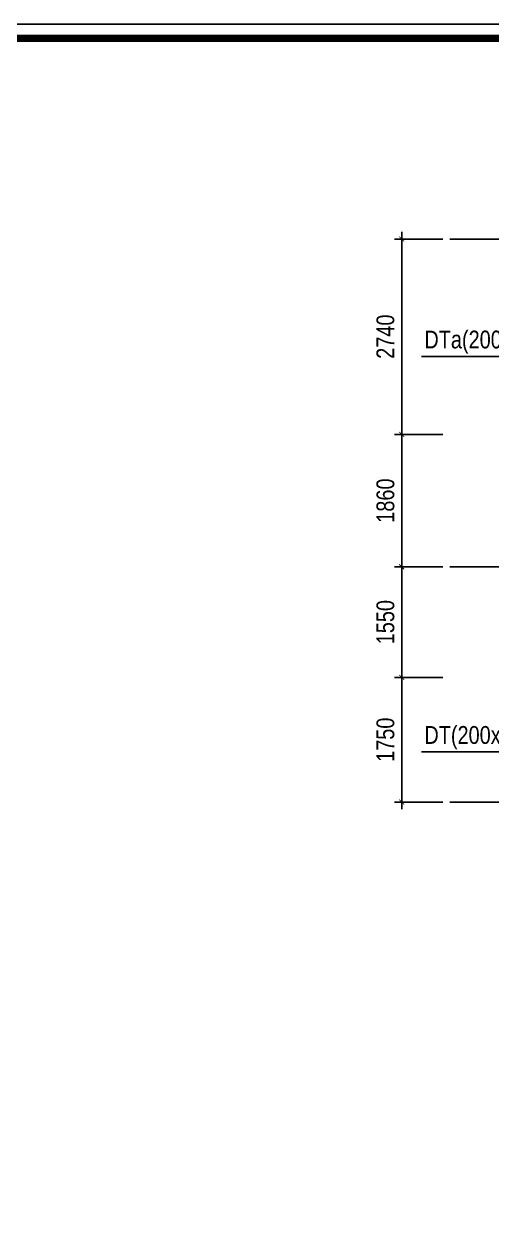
# Model space of a CAD drawing. Header units: millimetres. Extents: x 379264 to 1158416, y -283062 to 356890.
# Drawn here: x 1039304 to 1042587, y -10647 to -2202 of the extents above; entities that cross this region are included whole.
import ezdxf

# ---------------------------------------------------------------- set-up
doc = ezdxf.new("R2010")
doc.units = ezdxf.units.MM
doc.linetypes.add('CENTER', pattern=[2, 1.25, -0.25, 0.25, -0.25])
for name, color, linetype in [('01PM. TEXT A', 3, 'Continuous'), ('04PM. THIN', 7, 'Continuous'), ('11PM. DIM', 2, 'Continuous'), ('12PM. GRID', 8, 'CENTER')]:
    doc.layers.add(name, color=color, linetype=linetype)
doc.styles.add('[PMDC2013]STYLE', font='arial.ttf', dxfattribs={"width": 0.8})
doc.dimstyles.new('BLOCK A - CHI TIET THANG 1$0$Dim 50 (A1-A2)', dxfattribs={"dimscale": 50, "dimtxt": 2.5, "dimasz": 0.7, "dimexe": 1, "dimexo": 1, "dimgap": 1, "dimtad": 1, "dimdec": 0, "dimzin": 12, "dimdsep": 46, "dimtxsty": '[PMDC2013]STYLE', "dimblk": 'ARCHTICK', "dimcen": 0, "dimdle": 1, "dimclrd": 2, "dimclre": 2, "dimclrt": 4, "dimadec": 0, "dimazin": 0, "dimtfac": 1, "dimtdec": 0, "dimtix": 1, "dimtmove": 2, "dimatfit": 3, "dimldrblk": 'ARCHTICK', "dimfxl": 1, "dimtolj": 1, "dimtzin": 0, "dimarcsym": 0})

# ---------------------------------------------------------------- blocks, each defined once
blk = doc.blocks.new('_ArchTick')
at = {"color": 0, "linetype": 'ByBlock', "const_width": 0.15}
blk.add_lwpolyline([(-0.5, -0.5), (0.5, 0.5)], dxfattribs=at)
blk = doc.blocks.new('*D1240')
at = {"layer": '11PM. DIM', "color": 2, "lineweight": -2, "transparency": 16777216}
for p, q in [((1041953.5, -6060.2), (1041953.5, -5030.3)), ((1042241.7, -5080.3), (1041903.5, -5080.3)), ((1042241.7, -6010.2), (1041903.5, -6010.2))]:
    blk.add_line(p, q, dxfattribs=at)
at = {"layer": 'Defpoints', "color": 0, "transparency": 16777216}
for p in [(1041953.5, -5080.3), (1042291.7, -5080.3), (1042291.7, -6010.2)]:
    blk.add_point(p, dxfattribs=at)
at = {"layer": '11PM. DIM', "color": 2, "lineweight": -2, "transparency": 16777216, "xscale": 35, "yscale": 35, "zscale": 35}
for p, rotation in [((1041953.5, -5080.3), 90), ((1041953.5, -6010.2), 270)]:
    blk.add_blockref('_ArchTick', p, dxfattribs=dict(at, rotation=rotation))
at = {"layer": '11PM. DIM', "color": 4, "transparency": 16777216, "insert": (1041839.7, -5545.2), "char_height": 125, "attachment_point": 5, "rotation": 90, "style": '[PMDC2013]STYLE'}
blk.add_mtext('\\A1;1860', dxfattribs=at)
blk = doc.blocks.new('*D1241')
at = {"layer": '11PM. DIM', "color": 2, "lineweight": -2, "transparency": 16777216}
for p, q in [((1042241.8, -3710.2), (1041903.5, -3710.2)), ((1041953.5, -3660.2), (1041953.5, -5130.3)), ((1042241.7, -5080.3), (1041903.5, -5080.3))]:
    blk.add_line(p, q, dxfattribs=at)
at = {"layer": 'Defpoints', "color": 0, "transparency": 16777216}
for p in [(1042291.8, -3710.2), (1041953.5, -5080.3), (1042291.7, -5080.3)]:
    blk.add_point(p, dxfattribs=at)
at = {"layer": '11PM. DIM', "color": 2, "lineweight": -2, "transparency": 16777216, "xscale": 35, "yscale": 35, "zscale": 35}
for p, rotation in [((1041953.5, -3710.2), 90), ((1041953.5, -5080.3), 270)]:
    blk.add_blockref('_ArchTick', p, dxfattribs=dict(at, rotation=rotation))
at = {"layer": '11PM. DIM', "color": 4, "transparency": 16777216, "insert": (1041839.7, -4395.2), "char_height": 125, "attachment_point": 5, "rotation": 90, "style": '[PMDC2013]STYLE'}
blk.add_mtext('\\A1;2740', dxfattribs=at)
blk = doc.blocks.new('*D1242')
at = {"layer": '11PM. DIM', "color": 2, "lineweight": -2, "transparency": 16777216}
for p, q in [((1041953.5, -5960.2), (1041953.5, -6835.2)), ((1042241.7, -6010.2), (1041903.5, -6010.2)), ((1042241.7, -6785.2), (1041903.5, -6785.2))]:
    blk.add_line(p, q, dxfattribs=at)
at = {"layer": 'Defpoints', "color": 0, "transparency": 16777216}
for p in [(1042291.7, -6010.2), (1041953.5, -6785.2), (1042291.7, -6785.2)]:
    blk.add_point(p, dxfattribs=at)
at = {"layer": '11PM. DIM', "color": 2, "lineweight": -2, "transparency": 16777216, "xscale": 35, "yscale": 35, "zscale": 35}
for p, rotation in [((1041953.5, -6010.2), 90), ((1041953.5, -6785.2), 270)]:
    blk.add_blockref('_ArchTick', p, dxfattribs=dict(at, rotation=rotation))
at = {"layer": '11PM. DIM', "color": 4, "transparency": 16777216, "insert": (1041839.7, -6397.7), "char_height": 125, "attachment_point": 5, "rotation": 90, "style": '[PMDC2013]STYLE'}
blk.add_mtext('\\A1;1550', dxfattribs=at)
blk = doc.blocks.new('*D1243')
at = {"layer": '11PM. DIM', "color": 2, "lineweight": -2, "transparency": 16777216}
for p, q in [((1041953.5, -7710.2), (1041953.5, -6735.2)), ((1042241.7, -6785.2), (1041903.5, -6785.2)), ((1042241.7, -7660.2), (1041903.5, -7660.2))]:
    blk.add_line(p, q, dxfattribs=at)
at = {"layer": 'Defpoints', "color": 0, "transparency": 16777216}
for p in [(1041953.5, -6785.2), (1042291.7, -6785.2), (1042291.7, -7660.2)]:
    blk.add_point(p, dxfattribs=at)
at = {"layer": '11PM. DIM', "color": 2, "lineweight": -2, "transparency": 16777216, "xscale": 35, "yscale": 35, "zscale": 35}
for p, rotation in [((1041953.5, -6785.2), 90), ((1041953.5, -7660.2), 270)]:
    blk.add_blockref('_ArchTick', p, dxfattribs=dict(at, rotation=rotation))
at = {"layer": '11PM. DIM', "color": 4, "transparency": 16777216, "insert": (1041839.7, -7222.7), "char_height": 125, "attachment_point": 5, "rotation": 90, "style": '[PMDC2013]STYLE'}
blk.add_mtext('\\A1;1750', dxfattribs=at)
blk = doc.blocks.new('CHG_XX_Khung ten')
blk.add_lwpolyline([(15, 579), (826, 579), (826, 15), (15, 15)], close=True)
at = {"color": 4, "linetype": 'Continuous', "const_width": 1}
blk.add_lwpolyline([(17, 577), (824, 577), (824, 17), (17, 17)], close=True, dxfattribs=at)

msp = doc.modelspace()

# ---------------------------------------------------------------- linework, layer by layer
at = {"layer": '12PM. GRID', "ltscale": 3}
for p, q in [((1042291.69, -3710.2), (1046562.91, -3710.7)), ((1042291.69, -6010.2), (1046562.91, -6010.7)), ((1042291.69, -7660.2), (1046562.91, -7660.7))]:
    msp.add_line(p, q, dxfattribs=at)

# ---------------------------------------------------------------- texts
at = {"layer": '01PM. TEXT A', "style": '[PMDC2013]STYLE', "width": 0.8}
for s, p in [('DTa(200x540)', (1042112.37, -4477.51, -0.01)), ('DT(200x400)', (1042112.37, -7251.65, -0.01))]:
    msp.add_text(s, height=125, dxfattribs=at).set_placement(p)

# ---------------------------------------------------------------- dimensions: what is measured, and where the dimension line sits
at = {"layer": '11PM. DIM'}
for base, p1, p2, angle, picture, middle in [((1041953.51, -5080.26), (1042291.82, -3710.2), (1042291.69, -5080.26), 90, '*D1241', (1041839.69, -4395.23)), ((1041953.51, -5080.26), (1042291.69, -6010.2), (1042291.69, -5080.26), 270, '*D1240', (1041839.69, -5545.23)), ((1041953.51, -6785.2), (1042291.69, -6010.2), (1042291.69, -6785.2), 90, '*D1242', (1041839.69, -6397.7)), ((1041953.51, -6785.2), (1042291.69, -7660.2), (1042291.69, -6785.2), 270, '*D1243', (1041839.69, -7222.7))]:
    dim = msp.add_linear_dim(base=base, p1=p1, p2=p2, angle=angle, dimstyle='BLOCK A - CHI TIET THANG 1$0$Dim 50 (A1-A2)', override={"dimlfac": 2}, dxfattribs=at)
    dim.commit()
    dim.dimension.update_dxf_attribs({"geometry": picture, "text_midpoint": middle})

# ---------------------------------------------------------------- leaders
for points in [[(1042981.61, -4884.61), (1042981.61, -4533.6), (1042091.94, -4533.6)], [(1042981.61, -6935.7), (1042981.61, -7307.75), (1042091.94, -7307.75)]]:
    msp.add_leader(points, dimstyle='BLOCK A - CHI TIET THANG 1$0$Dim 50 (A1-A2)', override={"dimasz": 2, "dimlfac": 2}, dxfattribs=at)

# ---------------------------------------------------------------- next in the draw order: block references
at = {"layer": '04PM. THIN', "xscale": 50, "yscale": 50, "zscale": 50}
msp.add_blockref('CHG_XX_Khung ten', (1030279.92, -31152.33), dxfattribs=at)

doc.saveas('drawing.dxf')
